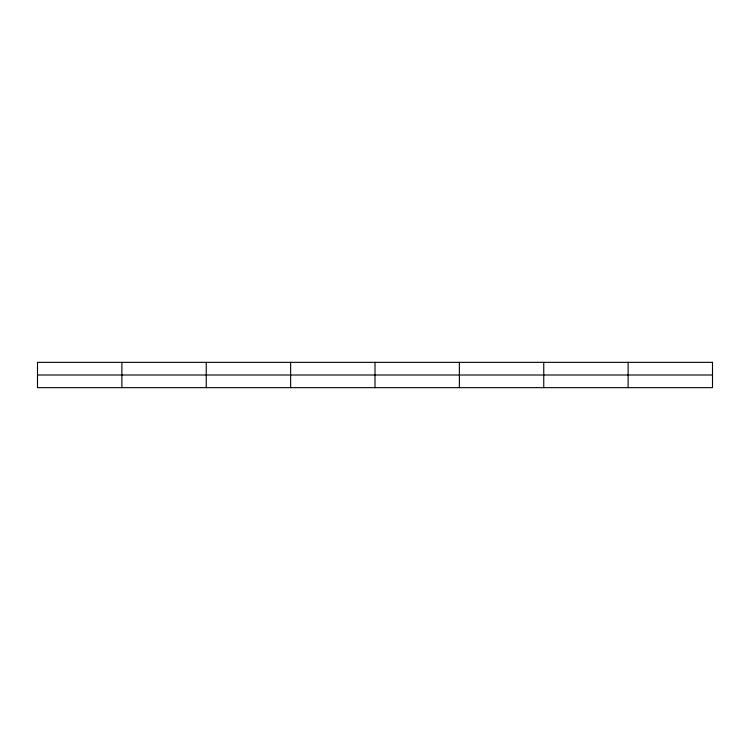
<?xml version="1.0" encoding="UTF-8"?>
<svg xmlns="http://www.w3.org/2000/svg" width="750" height="750" viewBox="0 0 750 750"><rect width="100%" height="100%" fill="white"/><g stroke="black" fill="none" stroke-linecap="round" stroke-linejoin="round"><path stroke-width="1.12" d="M37.5 375L712.5 375M628.125 362.344L628.125 387.656M543.75 362.344L543.75 387.656M459.375 362.344L459.375 387.656M375 362.344L375 387.656M290.625 362.344L290.625 387.656M206.25 362.344L206.25 387.656M121.875 362.344L121.875 387.656M712.5 362.344L37.5 362.344L37.5 387.656L712.5 387.656L712.5 362.344"/></g></svg>
